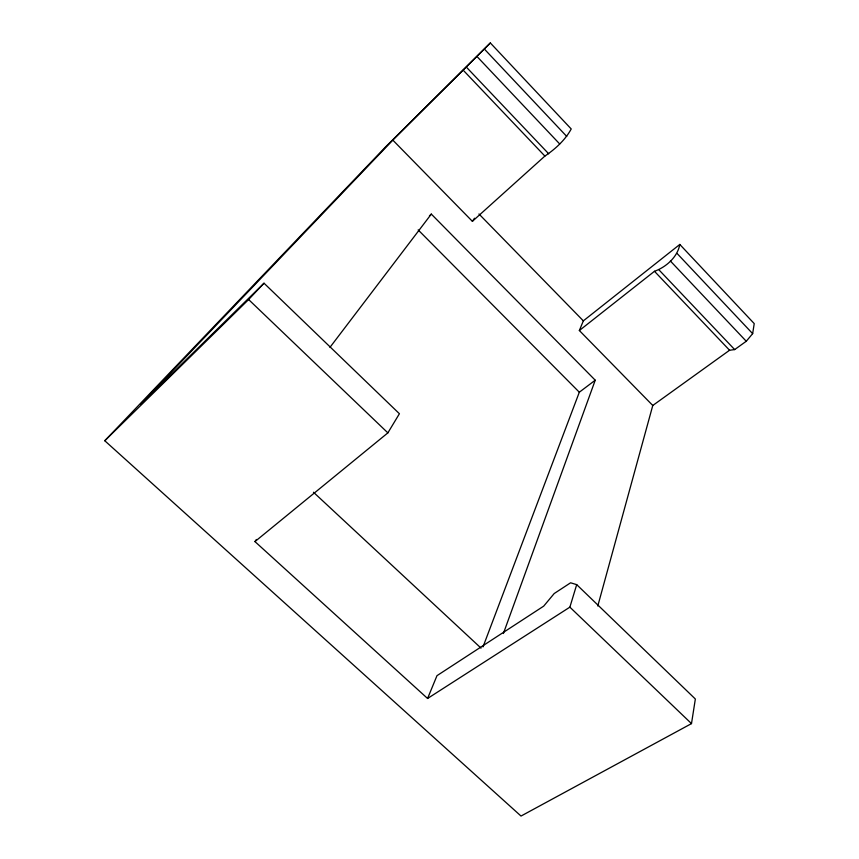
<?xml version="1.0" encoding="UTF-8"?>
<svg xmlns="http://www.w3.org/2000/svg" width="859" height="859" viewBox="0 0 859 859"><rect width="100%" height="100%" fill="white"/><g stroke="black" fill="none" stroke-linecap="round" stroke-linejoin="round"><path stroke-width="1.29" d="M490.339 42.95L392.821 140.114L472.386 221.332L544.885 156.08C555.29 149.058 565.147 140.114 571.224 128.968L490.339 42.95L385.541 146.953L104.777 440.742L521.016 816.05L691.495 723.611L695.35 699.011L576.7 584.635L570.591 582.799L554.205 593.526L543.704 606.132L436.984 675.668L427.578 698.474L254.951 541.589L256.39 539.473M652.776 405.48L729.57 350.247L734.67 349.581L746.267 341.259L752.656 333.646L754.223 323.596L679.802 244.45L583.347 320.858L579.353 330.522L652.776 405.48L597.789 606.003M427.578 698.474L569.871 607.152L576.7 584.635M579.353 330.522L654.472 271.294C666.047 267.138 677.558 257.099 679.802 244.45M503.385 633.513L595.233 380.204L431.315 214.095L429.436 215.834M483.005 646.902L579.32 392.219L595.233 380.204M254.951 541.589L387.86 432.872L399.414 413.737L264.014 283.212L140.661 404.374L392.821 140.114M472.386 221.332L474.501 218.218M329.953 347.369L431.315 214.095M104.777 440.742L248.627 299.555L264.014 283.212M313.471 492.25L481.04 648.126M248.627 299.555L387.86 432.872M569.871 607.152L691.495 723.611M418.161 229.911L579.32 392.219M478.957 213.977L583.347 320.858M463.248 70.234L544.885 156.08M654.472 271.294L729.57 350.247M466.448 67.206L548.697 153.793M659.068 269.984L734.67 349.581M477.11 56.63L559.671 143.936M670.417 261.05L746.267 341.259M484.476 49.167L566.736 136.42M677.075 253.469L752.656 333.646"/></g></svg>
